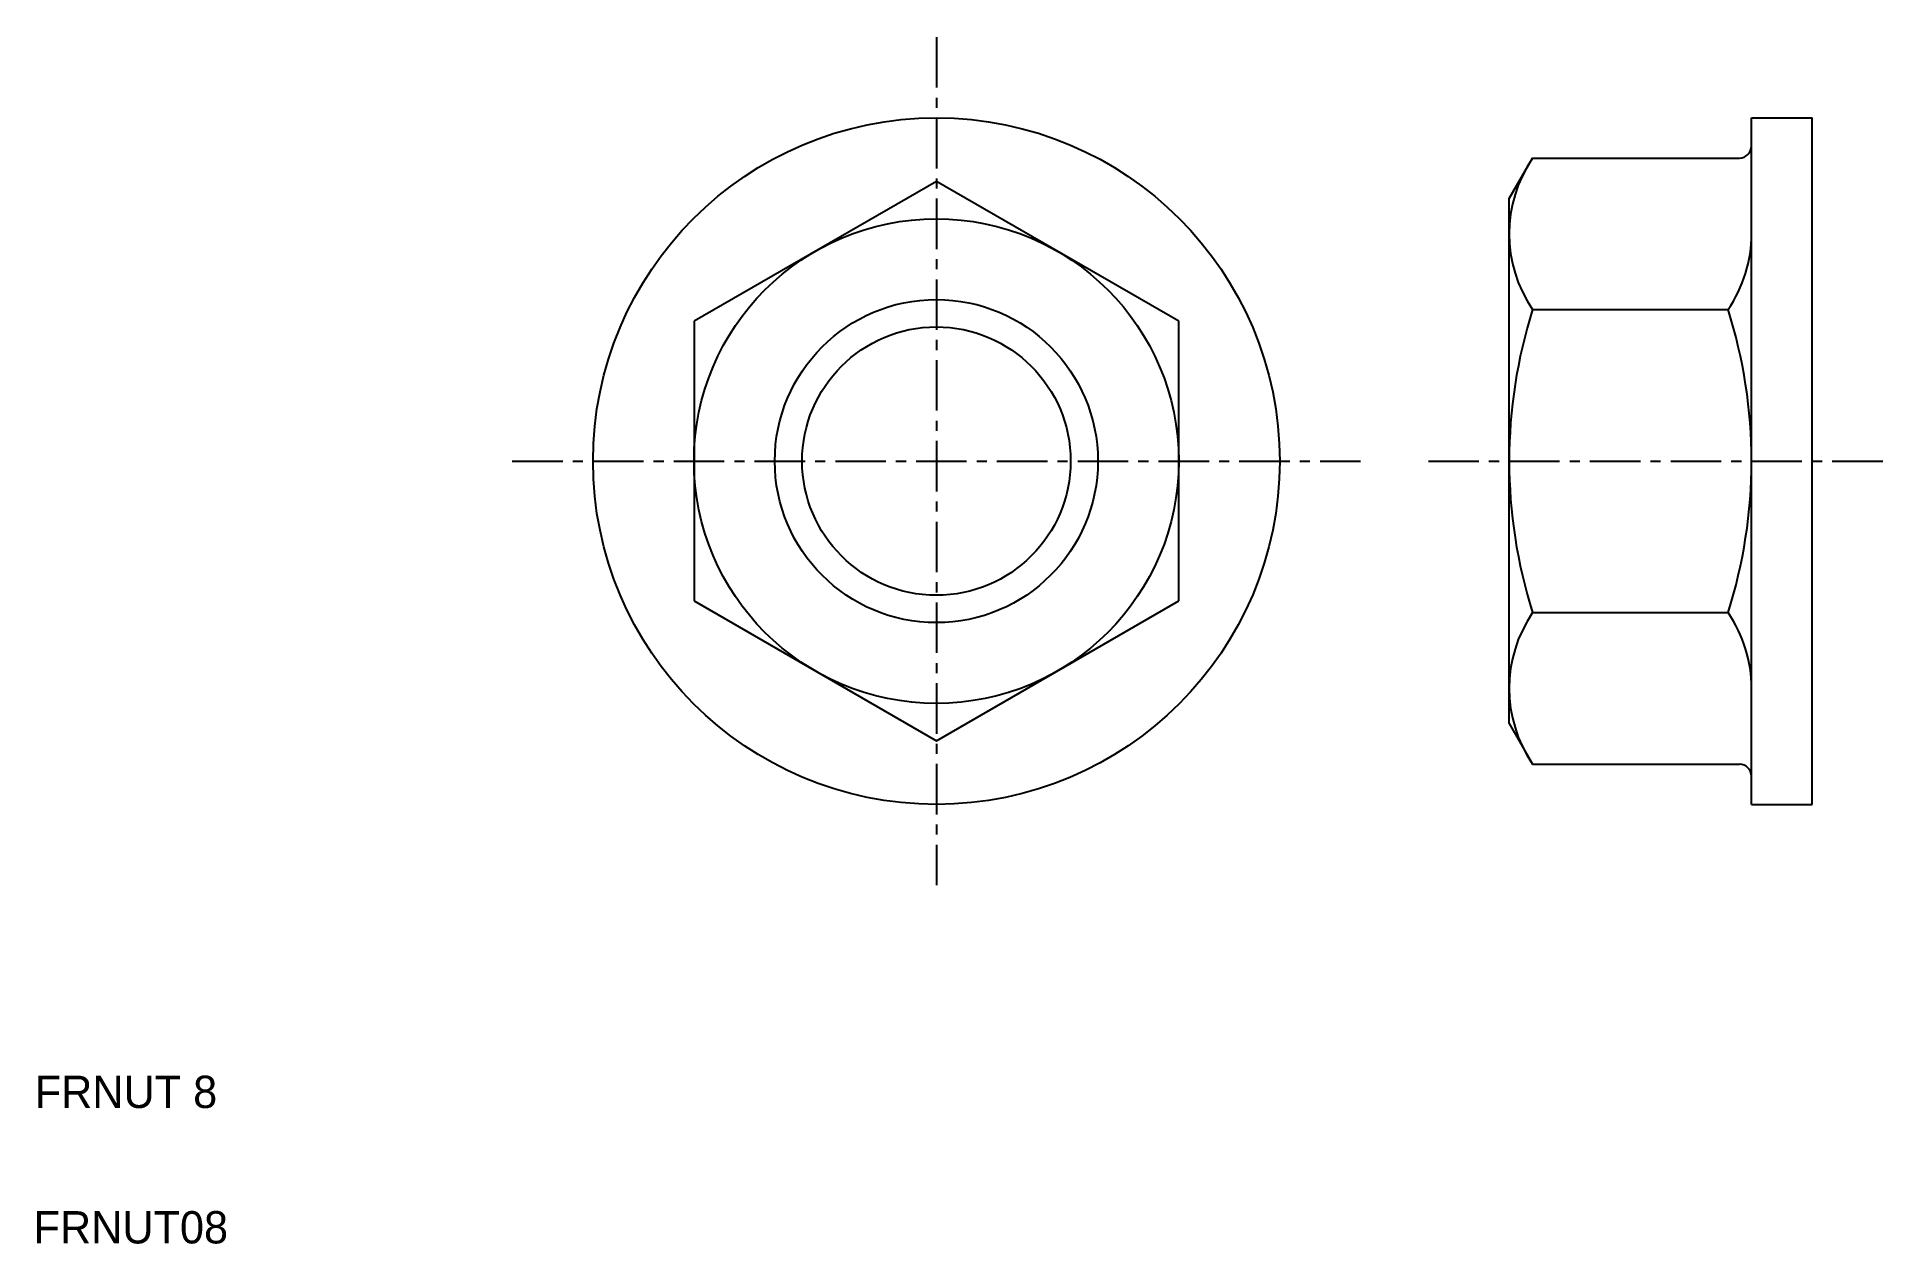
# Model space of a CAD drawing. Extents: x 2.1 to 48, y 2 to 31.9.
import ezdxf

# ---------------------------------------------------------------- set-up
doc = ezdxf.new("R2010")
doc.units = 0
doc.linetypes.add('CENTER', pattern=[2, 1.25, -0.25, 0.25, -0.25])
doc.layers.get('0').update_dxf_attribs({"linetype": 'CONTINUOUS'})
doc.layers.add('CENTER', color=1, linetype='CENTER')

msp = doc.modelspace()

# ---------------------------------------------------------------- linework, layer by layer
at = {"color": 7, "linetype": 'CONTINUOUS'}
for p, q in [((44.532, 12.874), (44.532, 29.874)), ((44.532, 29.874), (46.032, 29.874)), ((46.032, 12.874), (46.032, 29.874)), ((38.532, 27.874), (39.113, 28.879)), ((39.113, 28.879), (44.232, 28.879)), ((24.351, 28.302), (18.351, 24.838)), ((30.351, 24.838), (24.351, 28.302)), ((38.532, 14.874), (38.532, 27.874)), ((44.532, 14.874), (44.532, 27.874)), ((18.351, 24.838), (18.351, 17.91)), ((30.351, 17.91), (30.351, 24.838)), ((39.113, 25.127), (43.952, 25.127)), ((18.351, 17.91), (24.351, 14.446)), ((24.351, 14.446), (30.351, 17.91)), ((39.113, 17.621), (43.952, 17.621)), ((38.532, 14.874), (39.113, 13.868)), ((39.113, 13.868), (44.232, 13.868)), ((44.532, 12.874), (46.032, 12.874))]:
    msp.add_line(p, q, dxfattribs=at)
for radius in [8.5, 6, 3.323]:
    msp.add_circle((24.351, 21.374), radius, dxfattribs=at)
at = {"color": 3, "linetype": 'CONTINUOUS'}
msp.add_circle((24.351, 21.374), 4, dxfattribs=at)
at = {"color": 7, "linetype": 'CONTINUOUS'}
for centre, radius, start, end in [((44.232, 29.179), 0.3, 270, 0), ((41.855, 27.003), 3.323, 145.6157, 214.3843), ((41.21, 27.003), 3.323, 325.6157, 0), ((50.952, 21.374), 12.419, 162.412, 197.588), ((32.113, 21.374), 12.419, 342.412, 17.588), ((41.855, 15.745), 3.323, 145.6157, 214.3843), ((41.21, 15.745), 3.323, 360, 34.3843), ((44.232, 13.568), 0.3, 0, 90)]:
    msp.add_arc(centre, radius, start, end, dxfattribs=at)
at = {"layer": 'CENTER', "color": 1, "linetype": 'CENTER'}
for p, q in [((24.351, 31.874), (24.351, 10.874)), ((13.851, 21.374), (34.851, 21.374)), ((36.532, 21.374), (48.032, 21.374))]:
    msp.add_line(p, q, dxfattribs=at)

# ---------------------------------------------------------------- texts
at = {"color": 7, "linetype": 'CONTINUOUS'}
for s, p in [('FRNUT 8', (2.029, 5.354)), ('FRNUT08', (2, 2))]:
    msp.add_text(s, height=0.8, dxfattribs=at).set_placement(p)

doc.saveas('drawing.dxf')
